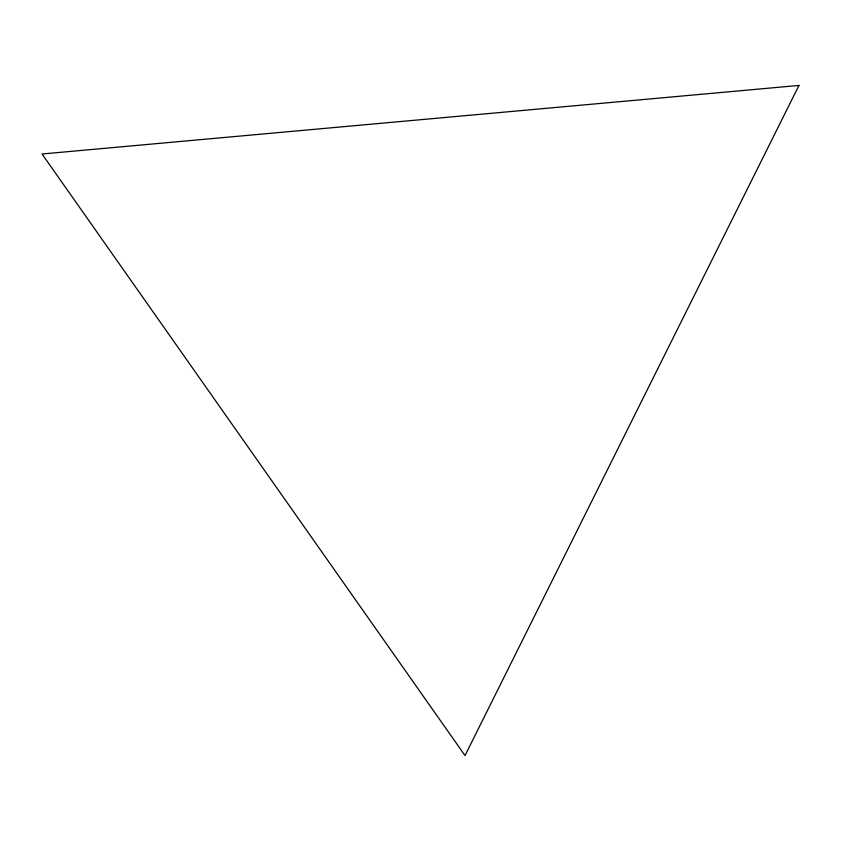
<?xml version="1.0" encoding="UTF-8"?>
<svg xmlns="http://www.w3.org/2000/svg" width="841" height="841" viewBox="0 0 841 841"><rect width="100%" height="100%" fill="white"/><g stroke="black" fill="none" stroke-linecap="round" stroke-linejoin="round"><path stroke-width="1.26" d="M798.95 85.435L465.01 755.565L42.05 153.998L798.95 85.435"/></g></svg>
